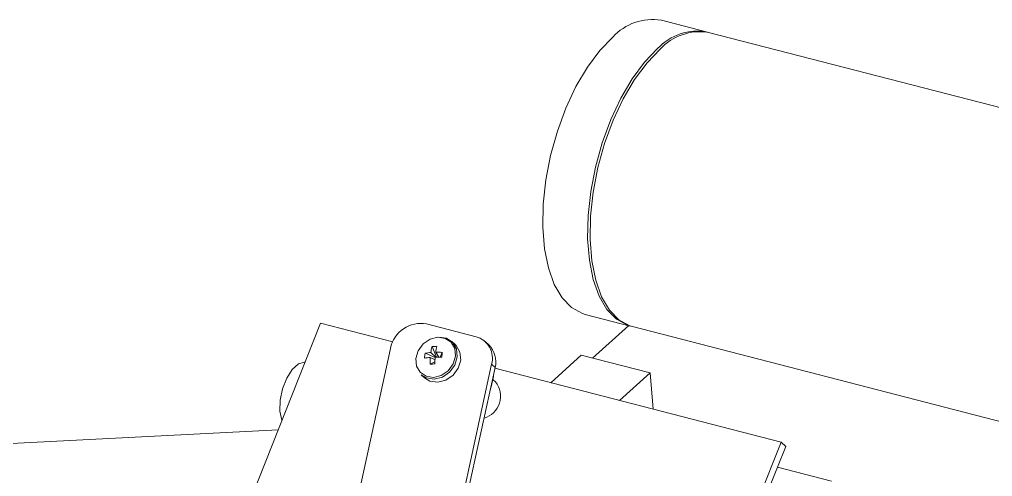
# Model space of a CAD drawing. Header units: inches. Extents: x 0 to 46.8, y 0 to 33.1.
# Drawn here: x 23.75 to 24.427, y 17.173 to 17.491 of the extents above; entities that cross this region are included whole.
import ezdxf

# ---------------------------------------------------------------- set-up
doc = ezdxf.new("R2010")
doc.units = ezdxf.units.IN
doc.header["$MEASUREMENT"] = 0

msp = doc.modelspace()

# ---------------------------------------------------------------- linework, layer by layer
at = {"color": 7, "linetype": 'Continuous', "lineweight": 15}
for p, q in [((24.22775, 17.48292), (24.19655, 17.49098)), ((24.51939, 17.40749), (24.22944, 17.48248)), ((24.14356, 17.28612), (24.17476, 17.27806)), ((23.89021, 17.1055), (23.95945, 17.27997)), ((23.95945, 17.27997), (24.00957, 17.26701)), ((24.03319, 17.27953), (24.06765, 17.27062)), ((24.17382, 17.2783), (24.14873, 17.2557)), ((24.17646, 17.27762), (24.46641, 17.20263)), ((23.93161, 16.91289), (24.00803, 17.26249)), ((24.03693, 17.26372), (24.04007, 17.25638)), ((24.05316, 17.26507), (24.05077, 17.26729)), ((24.07645, 17.26493), (24.07403, 17.26717)), ((24.03211, 17.25904), (24.03913, 17.25606)), ((24.03572, 17.25615), (24.03902, 17.2544)), ((24.03954, 17.25637), (24.03609, 17.25965)), ((24.03952, 17.25985), (24.04168, 17.2564)), ((24.0441, 17.25973), (24.04255, 17.2564)), ((24.14085, 17.25774), (24.11956, 17.23856)), ((24.18867, 17.24537), (24.14085, 17.25774)), ((24.07842, 17.25139), (24.00199, 16.90179)), ((24.08083, 17.24915), (24.00441, 16.89955)), ((24.03564, 17.25152), (24.03896, 17.25312)), ((24.08083, 17.24915), (24.07842, 17.25139)), ((24.08071, 17.24861), (24.27988, 17.1971)), ((24.02939, 17.24416), (24.03178, 17.24195)), ((24.16737, 17.22619), (24.18867, 17.24537)), ((24.18867, 17.24537), (24.19083, 17.22013)), ((24.07793, 17.23485), (24.07746, 17.23375)), ((24.0811, 17.23917), (24.0795, 17.24066)), ((23.93001, 17.20578), (23.35413, 17.17643)), ((24.27988, 17.1971), (24.21065, 17.02262)), ((24.28307, 17.19415), (24.27739, 17.17982)), ((24.28307, 17.19415), (24.27988, 17.1971)), ((24.27739, 17.17982), (24.22341, 17.04381)), ((24.27739, 17.17982), (24.31503, 17.17008))]:
    msp.add_line(p, q, dxfattribs=at)
at = {"color": 7, "linetype": 'Continuous', "lineweight": 15, "flags": 128}
for points in [[(24.16272, 17.47921), (24.15367, 17.46985), (24.14506, 17.45827), (24.13713, 17.44479), (24.1301, 17.42978), (24.12416, 17.41364), (24.11948, 17.39681), (24.11617, 17.37977), (24.11433, 17.36296), (24.11401, 17.34685), (24.11523, 17.33187), (24.11793, 17.31845), (24.12206, 17.30693), (24.1275, 17.29764), (24.1341, 17.29084), (24.14168, 17.28669), (24.14356, 17.28612)], [(24.19392, 17.47114), (24.18486, 17.46178), (24.17626, 17.4502), (24.16833, 17.43672), (24.1613, 17.42171), (24.15536, 17.40557), (24.15068, 17.38875), (24.14737, 17.3717), (24.14553, 17.35489), (24.14521, 17.33878), (24.14643, 17.3238), (24.14913, 17.31038), (24.15326, 17.29886), (24.1587, 17.28958), (24.1653, 17.28277), (24.17288, 17.27862), (24.17561, 17.27785)], [(24.19562, 17.4707), (24.18656, 17.46134), (24.17795, 17.44976), (24.17003, 17.43628), (24.163, 17.42127), (24.15706, 17.40513), (24.15237, 17.38831), (24.14906, 17.37126), (24.14723, 17.35445), (24.14691, 17.33834), (24.14812, 17.32337), (24.15083, 17.30994), (24.15496, 17.29842), (24.16039, 17.28914), (24.16699, 17.28233), (24.17457, 17.27819), (24.17646, 17.27762)], [(24.04097, 17.27023), (24.03561, 17.26886), (24.03083, 17.26558), (24.02738, 17.26088), (24.02577, 17.25548), (24.02625, 17.2502), (24.02874, 17.24585), (24.03287, 17.24308), (24.03801, 17.24232), (24.04337, 17.24368), (24.04814, 17.24696), (24.0516, 17.25166), (24.05321, 17.25706), (24.05273, 17.26234), (24.05024, 17.2667), (24.04611, 17.26947), (24.04097, 17.27023)], [(24.02939, 17.24416), (24.03312, 17.24186), (24.03852, 17.24106), (24.04416, 17.24249), (24.04918, 17.24594), (24.05281, 17.25088), (24.0545, 17.25656), (24.054, 17.26211), (24.05138, 17.26668), (24.04704, 17.26959), (24.04164, 17.27039)], [(24.03178, 17.24195), (24.03552, 17.23964), (24.04092, 17.23885), (24.04655, 17.24028), (24.05157, 17.24373), (24.0552, 17.24867), (24.05689, 17.25434), (24.05639, 17.25989), (24.05377, 17.26447), (24.05316, 17.26507)], [(23.9325, 17.21207), (23.93231, 17.21256), (23.93102, 17.21883), (23.93122, 17.22642), (23.9329, 17.23441), (23.93585, 17.24184), (23.93972, 17.24782), (23.94403, 17.25161), (23.94827, 17.25277), (23.94864, 17.25274)], [(24.07976, 17.24423), (24.07972, 17.24293), (24.07793, 17.23485)]]:
    msp.add_lwpolyline(points, dxfattribs=at)
at = {"color": 7, "linetype": 'Continuous', "lineweight": 15}
for centre, radius, start, end in [((24.19054, 17.45376), 0.0377, 80.8306, 137.5483), ((24.22153, 17.44603), 0.03733, 79.10444, 137.71049), ((24.22343, 17.44526), 0.0377, 80.8306, 137.5483), ((24.02931, 17.25816), 0.02172, 79.71367, 168.49669), ((24.06342, 17.25562), 0.01558, 344.22812, 74.26627), ((24.07094, 17.25455), 0.03522, 164.91274, 171.67762), ((24.03996, 17.23968), 0.02423, 89.39929, 97.19432), ((24.09211, 17.25291), 0.05304, 168.03669, 172.48841), ((24.065, 17.25325), 0.01636, 345.48742, 45.57547), ((24.05626, 17.25479), 0.02452, 170.01031, 177.87779), ((24.04024, 17.19962), 0.05671, 94.57121, 98.60039), ((24.03943, 17.22436), 0.03545, 95.4116, 101.91742), ((24.0844, 17.253), 0.04878, 176.28838, 181.73106), ((24.11495, 17.25033), 0.07604, 175.45771, 178.95879), ((24.04212, 17.1695), 0.0869, 88.92883, 91.95799), ((24.04052, 17.20752), 0.05233, 86.07642, 91.09152), ((23.90156, 17.27317), 0.14317, 353.27049, 354.61673), ((24.03128, 17.35574), 0.10431, 272.39226, 274.2018), ((24.06884, 17.22914), 0.01584, 285.69532, 39.27041)]:
    msp.add_arc(centre, radius, start, end, dxfattribs=at)

doc.saveas('drawing.dxf')
